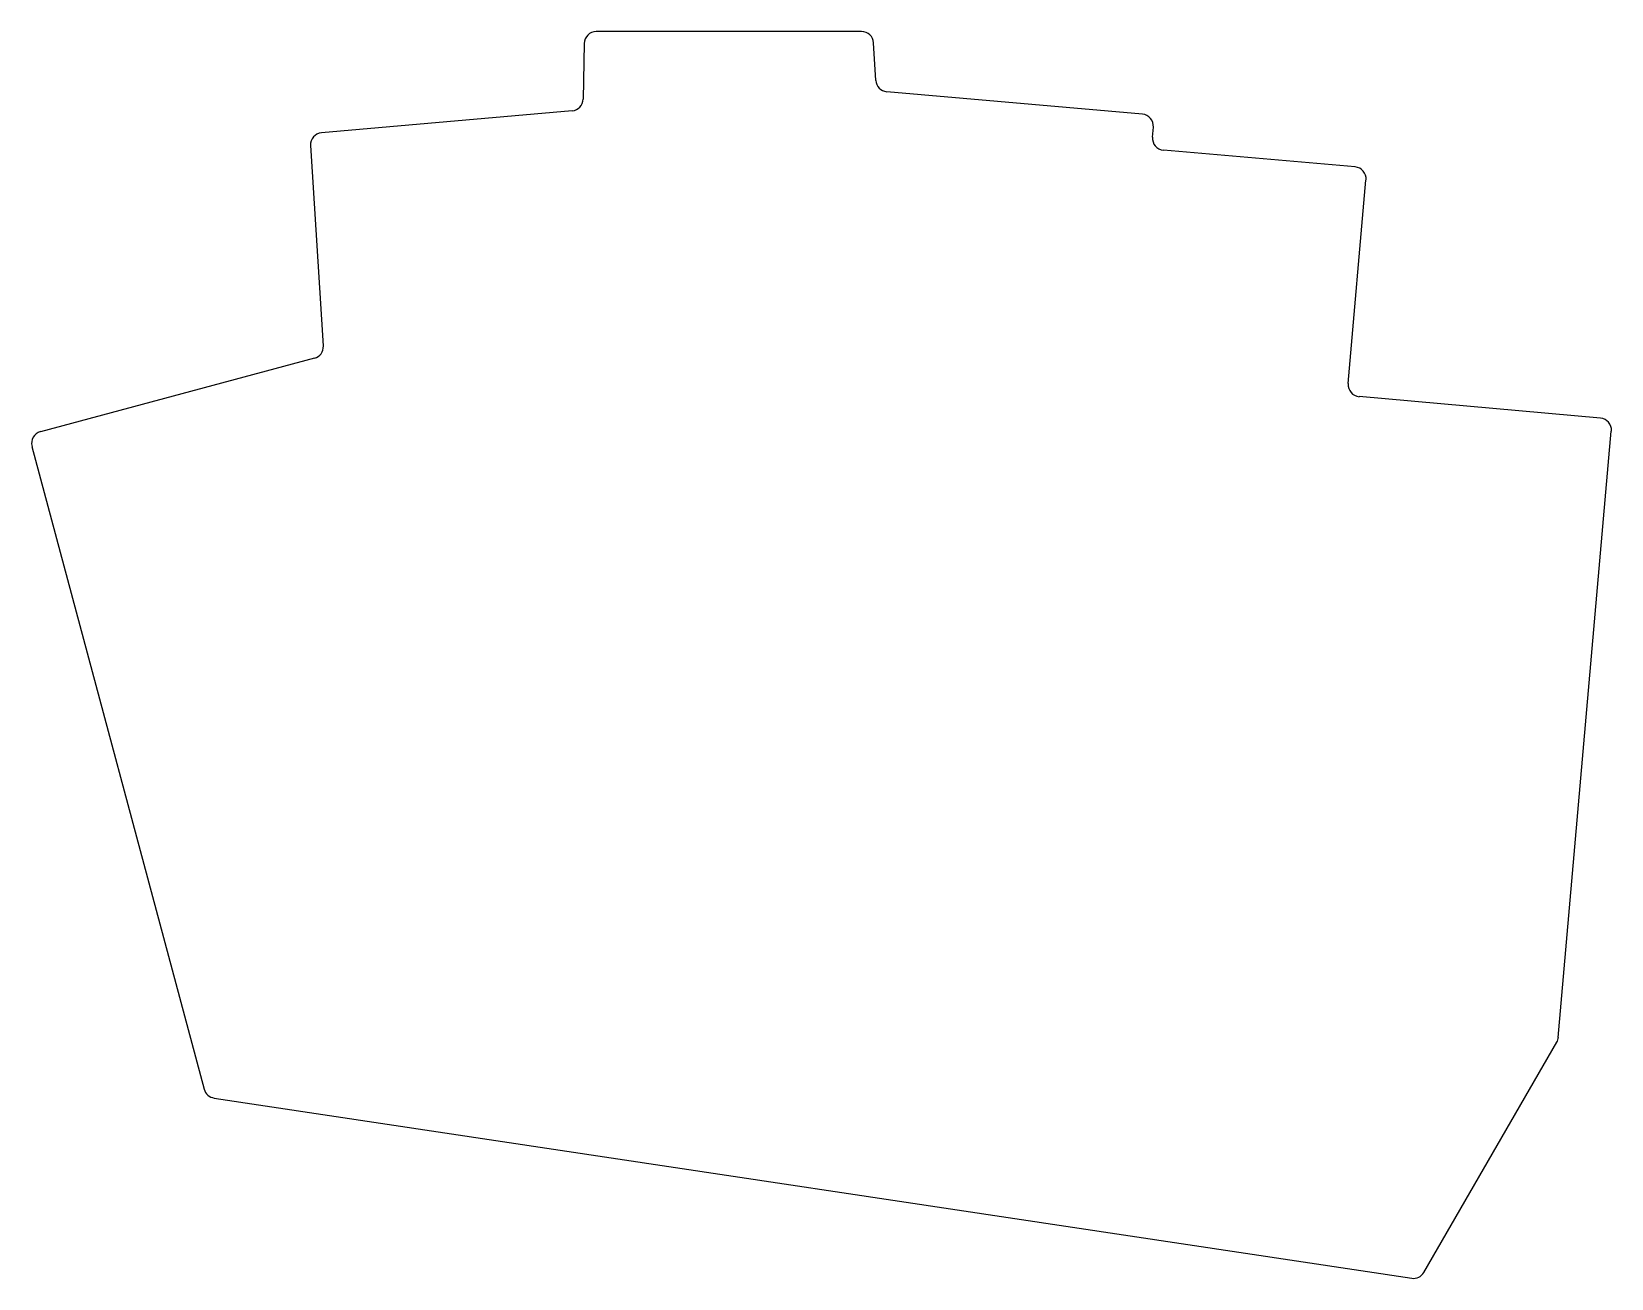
# Model space of a CAD drawing. Header units: millimetres. Extents: x 127 to 258, y -179 to -76.
import ezdxf

# ---------------------------------------------------------------- set-up
doc = ezdxf.new("R2010")
doc.units = ezdxf.units.MM

msp = doc.modelspace()

# ---------------------------------------------------------------- linework, layer by layer
for p, q in [((195.88, -75.63), (173.81, -75.63)), ((172.81, -76.61), (172.72, -81.24)), ((197.06, -79.69), (196.88, -76.57)), ((219.23, -82.49), (197.97, -80.63)), ((171.8, -82.22), (150.96, -84.04)), ((220.07, -84.4), (220.14, -83.57)), ((150.05, -85.1), (151.11, -101.76)), ((236.91, -86.88), (220.98, -85.49)), ((236.34, -104.9), (237.82, -87.97)), ((150.38, -102.79), (127.6, -108.9)), ((257.32, -107.76), (237.25, -105.98)), ((253.81, -159.26), (258.22, -108.84)), ((126.89, -110.12), (141.22, -163.58)), ((242.63, -178.81), (253.68, -159.67)), ((142.03, -164.31), (241.62, -179.29))]:
    msp.add_line(p, q)
for centre, start, end in [((173.81, -76.63), 90, 178.8917), ((195.88, -76.63), 3.3659, 90), ((198.06, -79.63), 183.3659, 265), ((171.72, -81.22), 275, 358.8917), ((219.14, -83.49), 355, 85), ((151.05, -85.04), 95, 183.6644), ((221.06, -84.49), 175, 265), ((236.83, -87.88), 355, 85), ((150.12, -101.83), 285, 3.6644), ((237.34, -104.99), 175, 264.94), ((127.86, -109.86), 105, 195), ((257.23, -108.76), 355, 84.94), ((252.82, -159.17), 330, 355), ((142.18, -163.32), 195, 261.4438), ((241.77, -178.31), 261.4438, 330)]:
    msp.add_arc(centre, 1, start, end)

doc.saveas('drawing.dxf')
